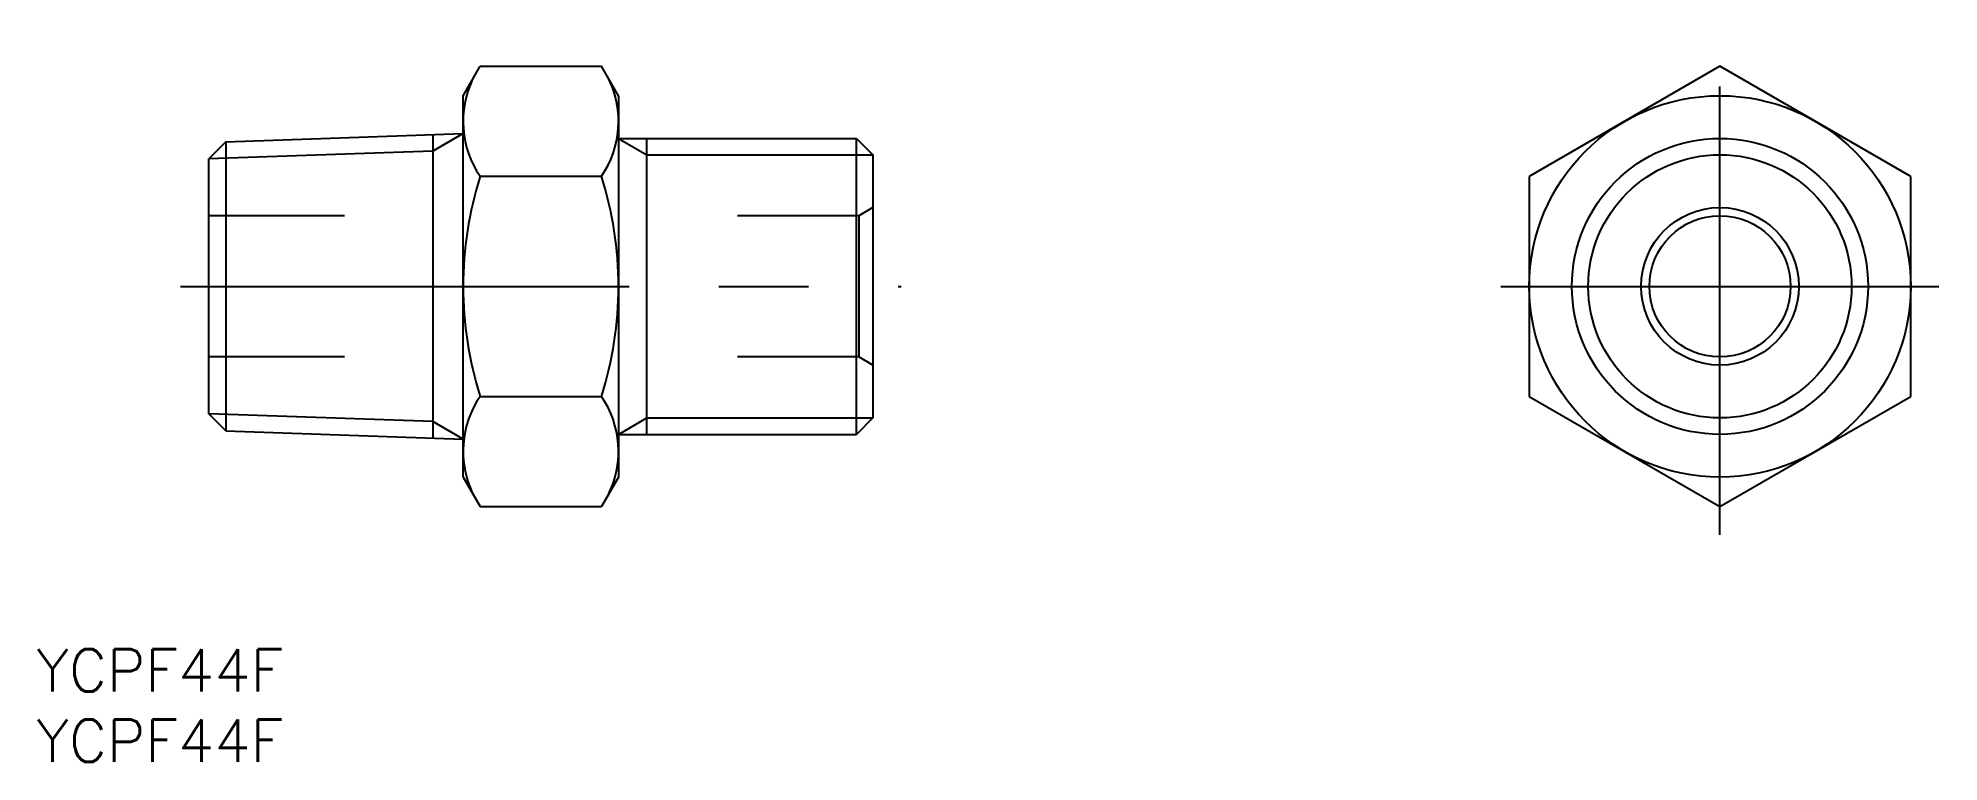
# Model space of a CAD drawing. Extents: x -119 to 15, y -34 to 18.
import ezdxf

# ---------------------------------------------------------------- set-up
doc = ezdxf.new("R2010")
doc.units = 0
doc.linetypes.add('CENTER', pattern=[50.8, 31.75, -6.35, 6.35, -6.35])
doc.linetypes.add('DASHED', pattern=[19.05, 12.7, -6.35])
doc.layers.get('0').update_dxf_attribs({"linetype": 'CONTINUOUS'})
doc.layers.add('CENTER', color=1, linetype='CENTER')
doc.styles.get("Standard").update_dxf_attribs({"font": 'txt.shx', "height": 3, "bigfont": 'bigfont.shx'})

msp = doc.modelspace()

# ---------------------------------------------------------------- linework, layer by layer
at = {"color": 7, "linetype": 'CONTINUOUS'}
for p, q in [((-88.96, 13.5), (-87.75, 15.59)), ((-87.75, 15.59), (-79.16, 15.59)), ((-77.96, 13.5), (-79.16, 15.59)), ((0, 15.59), (-13.5, 7.79)), ((13.5, 7.79), (0, 15.59)), ((-88.96, -13.5), (-88.96, 13.5)), ((-77.96, 13.5), (-77.96, -13.5)), ((-105.75, 10.23), (-88.96, 10.82)), ((-105.75, 10.23), (-106.96, 9.03)), ((-105.75, 10.23), (-105.75, -10.23)), ((-91.1, 10.75), (-91.1, -10.75)), ((-77.96, 10.48), (-61.12, 10.48)), ((-75.95, -10.48), (-75.95, 10.48)), ((-61.12, -10.48), (-61.12, 10.48)), ((-61.12, 10.48), (-59.96, 9.32)), ((-106.96, -9.03), (-106.96, 9.03)), ((-59.96, 9.32), (-59.96, -9.32)), ((-79.16, 7.79), (-87.75, 7.79)), ((-13.5, 7.79), (-13.5, -7.79)), ((13.5, -7.79), (13.5, 7.79)), ((-87.75, -7.79), (-79.16, -7.79)), ((-13.5, -7.79), (0, -15.59)), ((0, -15.59), (13.5, -7.79)), ((-105.75, -10.23), (-106.96, -9.03)), ((-59.96, -9.32), (-61.12, -10.48)), ((-105.75, -10.23), (-88.96, -10.82)), ((-77.96, -10.48), (-61.12, -10.48)), ((-88.96, -13.5), (-87.75, -15.59)), ((-77.96, -13.5), (-79.16, -15.59)), ((-87.75, -15.59), (-79.16, -15.59))]:
    msp.add_line(p, q, dxfattribs=at)
at = {"color": 3, "linetype": 'CONTINUOUS'}
for p, q in [((-88.96, 10.82), (-91.1, 9.58)), ((-91.1, 9.58), (-106.96, 9.03)), ((-77.96, 10.48), (-75.95, 9.32)), ((-75.95, 9.32), (-59.96, 9.32)), ((-91.1, -9.58), (-106.96, -9.03)), ((-77.96, -10.48), (-75.95, -9.32)), ((-75.95, -9.32), (-59.96, -9.32)), ((-88.96, -10.82), (-91.1, -9.58))]:
    msp.add_line(p, q, dxfattribs=at)
at = {"color": 3, "linetype": 'DASHED'}
for p, q in [((-59.96, 5.58), (-60.96, 5)), ((-97.36, 5), (-106.96, 5)), ((-60.96, 5), (-69.54, 5)), ((-60.96, 5), (-60.96, -5)), ((-97.36, -5), (-106.96, -5)), ((-60.96, -5), (-69.54, -5)), ((-59.96, -5.58), (-60.96, -5))]:
    msp.add_line(p, q, dxfattribs=at)
at = {"color": 7, "linetype": 'CONTINUOUS'}
for radius in [13.5, 10.48, 5.58, 5]:
    msp.add_circle((0, 0), radius, dxfattribs=at)
at = {"color": 3, "linetype": 'CONTINUOUS'}
msp.add_circle((0, 0), 9.32, dxfattribs=at)
at = {"color": 7, "linetype": 'CONTINUOUS'}
for centre, radius, start, end in [((-82.06, 11.69), 6.9, 154.3842, 214.3842), ((-84.86, 11.69), 6.9, 325.6158, 25.6158), ((-63.16, 0), 25.79, 162.412, 197.588), ((-103.75, 0), 25.79, 342.412, 17.588), ((-82.06, -11.69), 6.9, 145.6158, 205.6158), ((-84.86, -11.69), 6.9, 334.3842, 34.3842)]:
    msp.add_arc(centre, radius, start, end, dxfattribs=at)
at = {"layer": 'CENTER', "color": 1, "linetype": 'CENTER'}
for p, q in [((0, -17.59), (0, 17.59)), ((-108.96, 0), (-57.96, 0)), ((-15.5, 0), (15.5, 0))]:
    msp.add_line(p, q, dxfattribs=at)

# ---------------------------------------------------------------- texts
at = {"color": 7, "linetype": 'CONTINUOUS'}
for p in [(-119.17, -28.68), (-119.17, -33.68)]:
    msp.add_text('YCPF44F', height=3, dxfattribs=at).set_placement(p)

doc.saveas('drawing.dxf')
